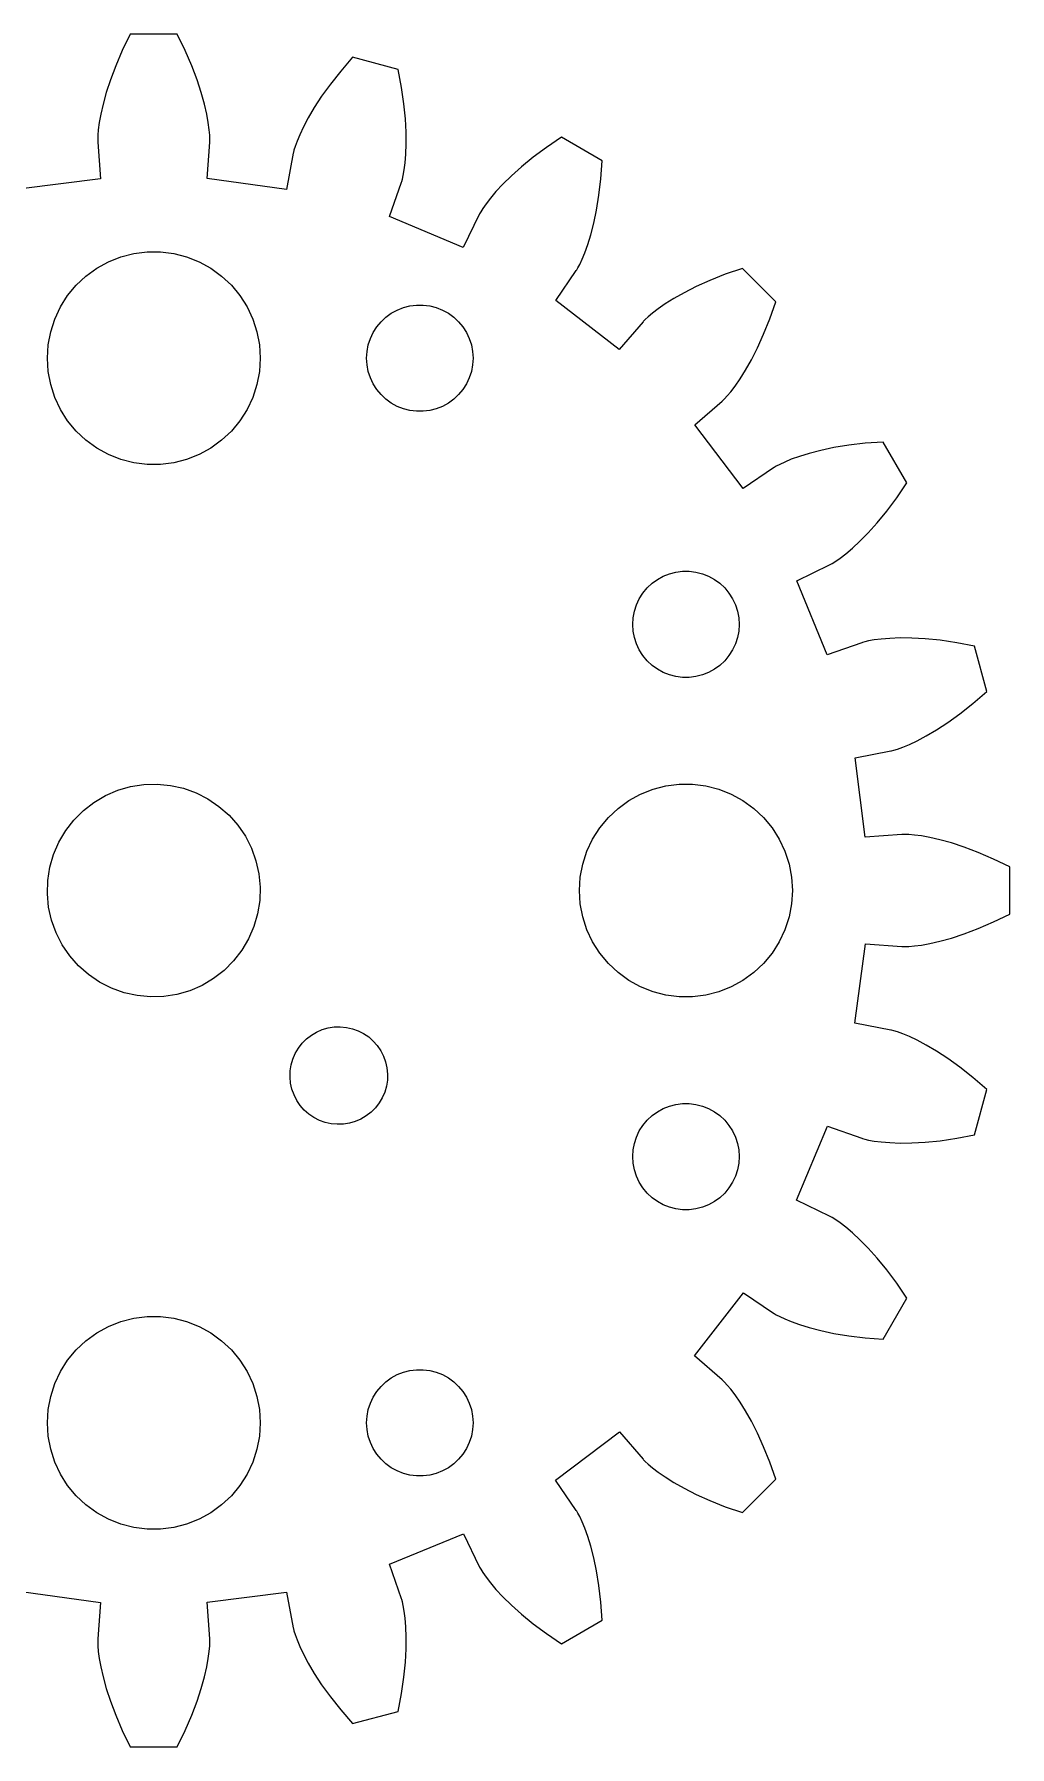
# Model space of a CAD drawing. Header units: metres. Extents: x -24.1 to 24.1, y 85.9 to 134.1.
# Drawn here: x -3.37 to 24.13, y 85.87 to 134.13 of the extents above; entities that cross this region are included whole.
import ezdxf

# ---------------------------------------------------------------- set-up
doc = ezdxf.new("R2010")
doc.units = ezdxf.units.M

msp = doc.modelspace()

# ---------------------------------------------------------------- linework, layer by layer
for p, q in [((-0.66312, 134.128), (-0.88736, 133.668)), ((0.66312, 134.128), (-0.66312, 134.128)), ((0.88736, 133.668), (0.66312, 134.128)), ((-1.07262, 133.239), (-1.22226, 132.843)), ((-0.88736, 133.668), (-1.07262, 133.239)), ((1.07262, 133.239), (0.88736, 133.668)), ((1.22226, 132.843), (1.07262, 133.239)), ((5.60429, 133.478), (5.26854, 133.091)), ((6.88533, 133.134), (5.60429, 133.478)), ((-1.22226, 132.843), (-1.33978, 132.483)), ((1.33978, 132.483), (1.22226, 132.843)), ((4.9785, 132.724), (4.73155, 132.381)), ((5.26854, 133.091), (4.9785, 132.724)), ((6.98279, 132.632), (6.88533, 133.134)), ((-1.33978, 132.483), (-1.42883, 132.161)), ((1.42883, 132.161), (1.33978, 132.483)), ((4.73155, 132.381), (4.52492, 132.064)), ((7.05064, 132.169), (6.98279, 132.632)), ((-1.49315, 131.879), (-1.53658, 131.638)), ((-1.42883, 132.161), (-1.49315, 131.879)), ((1.49315, 131.879), (1.42883, 132.161)), ((1.53658, 131.638), (1.49315, 131.879)), ((4.35561, 131.776), (4.22044, 131.52)), ((4.52492, 132.064), (4.35561, 131.776)), ((7.09277, 131.748), (7.05064, 132.169)), ((7.11319, 131.37), (7.09277, 131.748)), ((-1.57658, 131.284), (-1.58121, 131.173)), ((-1.56306, 131.439), (-1.57658, 131.284)), ((-1.53658, 131.638), (-1.56306, 131.439)), ((1.56306, 131.439), (1.53658, 131.638)), ((1.57658, 131.284), (1.56306, 131.439)), ((1.58121, 131.173), (1.57658, 131.284)), ((4.11612, 131.298), (4.03912, 131.113)), ((4.22044, 131.52), (4.11612, 131.298)), ((7.11589, 131.036), (7.11319, 131.37)), ((-1.58121, 131.173), (-1.58098, 131.106)), ((-1.58098, 131.106), (-1.57999, 131.084)), ((-1.57999, 131.084), (-1.50261, 130.051)), ((1.50354, 130.064), (1.57999, 131.084)), ((1.57999, 131.084), (1.58098, 131.106)), ((1.58098, 131.106), (1.58121, 131.173)), ((3.93558, 130.796), (3.93077, 130.774)), ((3.95264, 130.861), (3.93558, 130.796)), ((3.98589, 130.967), (3.95264, 130.861)), ((4.03912, 131.113), (3.98589, 130.967)), ((7.105, 130.747), (7.11589, 131.036)), ((11.0654, 130.941), (10.6904, 130.661)), ((11.4898, 131.227), (11.0654, 130.941)), ((12.6383, 130.564), (11.4898, 131.227)), ((3.93077, 130.774), (3.73827, 129.757)), ((7.03162, 130.151), (7.05875, 130.304)), ((7.05875, 130.304), (7.08455, 130.503)), ((7.08455, 130.503), (7.105, 130.747)), ((10.3629, 130.394), (10.0813, 130.141)), ((10.6904, 130.661), (10.3629, 130.394)), ((12.6024, 130.053), (12.6383, 130.564)), ((-1.50261, 130.051), (-3.7406, 129.769)), ((3.73827, 129.757), (1.50354, 130.064)), ((6.64522, 128.991), (6.98308, 129.957)), ((6.98308, 129.957), (6.98979, 129.978)), ((6.98979, 129.978), (7.00729, 130.042)), ((7.00729, 130.042), (7.03162, 130.151)), ((9.84322, 129.907), (9.64644, 129.694)), ((10.0813, 130.141), (9.84322, 129.907)), ((12.5482, 129.589), (12.6024, 130.053)), ((9.36607, 129.349), (9.27673, 129.221)), ((9.48831, 129.507), (9.36607, 129.349)), ((9.64644, 129.694), (9.48831, 129.507)), ((12.4799, 129.171), (12.5482, 129.589)), ((8.72438, 128.116), (6.64522, 128.991)), ((9.17366, 129.049), (8.72438, 128.116)), ((9.18393, 129.069), (9.17366, 129.049)), ((9.21712, 129.127), (9.18393, 129.069)), ((9.27673, 129.221), (9.21712, 129.127)), ((12.4018, 128.801), (12.4799, 129.171)), ((12.2326, 128.201), (12.318, 128.478)), ((12.318, 128.478), (12.4018, 128.801)), ((-0.92705, 127.853), (-0.56213, 127.947)), ((-0.56213, 127.947), (-0.18837, 127.994)), ((-0.18837, 127.994), (0.18837, 127.994)), ((0.18837, 127.994), (0.56213, 127.947)), ((0.56213, 127.947), (0.92705, 127.853)), ((12.0734, 127.786), (12.1497, 127.971)), ((12.1497, 127.971), (12.2326, 128.201)), ((-1.91226, 127.312), (-1.60747, 127.533)), ((-1.60747, 127.533), (-1.27733, 127.714)), ((-1.27733, 127.714), (-0.92705, 127.853)), ((0.92705, 127.853), (1.27733, 127.714)), ((1.27733, 127.714), (1.60747, 127.533)), ((1.60747, 127.533), (1.91226, 127.312)), ((11.334, 126.624), (11.9103, 127.469)), ((11.9103, 127.469), (11.9223, 127.488)), ((11.9223, 127.488), (11.9559, 127.546)), ((11.9559, 127.546), (12.0075, 127.644)), ((12.0075, 127.644), (12.0734, 127.786)), ((16.5923, 127.53), (16.1082, 127.363)), ((17.5301, 126.592), (16.5923, 127.53)), ((-2.42705, 126.763), (-2.1869, 127.054)), ((-2.1869, 127.054), (-1.91226, 127.312)), ((1.91226, 127.312), (2.1869, 127.054)), ((2.1869, 127.054), (2.42705, 126.763)), ((15.2881, 127.017), (14.9506, 126.845)), ((15.6737, 127.191), (15.2881, 127.017)), ((16.1082, 127.363), (15.6737, 127.191)), ((-2.78932, 126.104), (-2.62891, 126.445)), ((-2.62891, 126.445), (-2.42705, 126.763)), ((2.42705, 126.763), (2.62891, 126.445)), ((2.62891, 126.445), (2.78932, 126.104)), ((7.03647, 126.427), (7.21892, 126.473)), ((7.21892, 126.473), (7.40581, 126.497)), ((7.40581, 126.497), (7.59418, 126.497)), ((7.59418, 126.497), (7.78107, 126.473)), ((7.78107, 126.473), (7.96352, 126.427)), ((13.116, 125.241), (11.334, 126.624)), ((14.415, 126.527), (14.2139, 126.387)), ((14.66, 126.681), (14.415, 126.527)), ((14.9506, 126.845), (14.66, 126.681)), ((17.3631, 126.108), (17.5301, 126.592)), ((-2.90575, 125.746), (-2.78932, 126.104)), ((2.78932, 126.104), (2.90575, 125.746)), ((6.28647, 125.882), (6.40654, 126.027)), ((6.40654, 126.027), (6.54385, 126.156)), ((6.54385, 126.156), (6.69626, 126.266)), ((6.69626, 126.266), (6.86133, 126.357)), ((6.86133, 126.357), (7.03647, 126.427)), ((7.96352, 126.427), (8.13866, 126.357)), ((8.13866, 126.357), (8.30373, 126.266)), ((8.30373, 126.266), (8.45613, 126.156)), ((8.45613, 126.156), (8.59344, 126.027)), ((8.59344, 126.027), (8.71352, 125.882)), ((13.7914, 126.026), (13.116, 125.241)), ((13.8064, 126.042), (13.7914, 126.026)), ((13.8535, 126.09), (13.8064, 126.042)), ((13.9354, 126.165), (13.8535, 126.09)), ((14.0547, 126.265), (13.9354, 126.165)), ((14.2139, 126.387), (14.0547, 126.265)), ((17.1906, 125.674), (17.3631, 126.108)), ((-2.97633, 125.376), (-2.90575, 125.746)), ((2.90575, 125.746), (2.97633, 125.376)), ((6.04712, 125.373), (6.10533, 125.552)), ((6.10533, 125.552), (6.18553, 125.723)), ((6.18553, 125.723), (6.28647, 125.882)), ((8.71352, 125.882), (8.81445, 125.723)), ((8.81445, 125.723), (8.89465, 125.552)), ((8.89465, 125.552), (8.95287, 125.373)), ((17.0166, 125.288), (17.1906, 125.674)), ((-3, 125), (-2.97633, 125.376)), ((-2.97633, 124.624), (-3, 125)), ((2.97633, 125.376), (3, 125)), ((3, 125), (2.97633, 124.624)), ((6, 125), (6.01183, 125.188)), ((6.01183, 124.812), (6, 125)), ((6.01183, 125.188), (6.04712, 125.373)), ((8.95287, 125.373), (8.98816, 125.188)), ((8.98816, 125.188), (9, 125)), ((9, 125), (8.98816, 124.812)), ((16.8453, 124.951), (17.0166, 125.288)), ((-2.90575, 124.254), (-2.97633, 124.624)), ((2.97633, 124.624), (2.90575, 124.254)), ((6.04712, 124.627), (6.01183, 124.812)), ((6.10533, 124.448), (6.04712, 124.627)), ((8.95287, 124.627), (8.89465, 124.448)), ((8.98816, 124.812), (8.95287, 124.627)), ((16.5267, 124.415), (16.6807, 124.66)), ((16.6807, 124.66), (16.8453, 124.951)), ((-2.78932, 123.896), (-2.90575, 124.254)), ((2.90575, 124.254), (2.78932, 123.896)), ((6.18553, 124.277), (6.10533, 124.448)), ((6.28647, 124.118), (6.18553, 124.277)), ((6.40654, 123.973), (6.28647, 124.118)), ((8.71352, 124.118), (8.59344, 123.973)), ((8.81445, 124.277), (8.71352, 124.118)), ((8.89465, 124.448), (8.81445, 124.277)), ((16.165, 123.935), (16.2652, 124.055)), ((16.2652, 124.055), (16.3869, 124.214)), ((16.3869, 124.214), (16.5267, 124.415)), ((-2.62891, 123.555), (-2.78932, 123.896)), ((-2.42705, 123.237), (-2.62891, 123.555)), ((2.62891, 123.555), (2.42705, 123.237)), ((2.78932, 123.896), (2.62891, 123.555)), ((6.54385, 123.844), (6.40654, 123.973)), ((6.69626, 123.734), (6.54385, 123.844)), ((6.86133, 123.643), (6.69626, 123.734)), ((7.03647, 123.573), (6.86133, 123.643)), ((7.21892, 123.527), (7.03647, 123.573)), ((7.96352, 123.573), (7.78107, 123.527)), ((8.13866, 123.643), (7.96352, 123.573)), ((8.30373, 123.734), (8.13866, 123.643)), ((8.45613, 123.844), (8.30373, 123.734)), ((8.59344, 123.973), (8.45613, 123.844)), ((15.2505, 123.124), (16.0258, 123.791)), ((16.0258, 123.791), (16.0423, 123.806)), ((16.0423, 123.806), (16.0896, 123.853)), ((16.0896, 123.853), (16.165, 123.935)), ((-2.1869, 122.946), (-2.42705, 123.237)), ((2.42705, 123.237), (2.1869, 122.946)), ((7.40581, 123.503), (7.21892, 123.527)), ((7.59418, 123.503), (7.40581, 123.503)), ((7.78107, 123.527), (7.59418, 123.503)), ((16.6137, 121.327), (15.2505, 123.124)), ((-1.91226, 122.688), (-2.1869, 122.946)), ((-1.60747, 122.467), (-1.91226, 122.688)), ((1.91226, 122.688), (1.60747, 122.467)), ((2.1869, 122.946), (1.91226, 122.688)), ((20.0532, 122.602), (19.5889, 122.548)), ((20.564, 122.638), (20.0532, 122.602)), ((21.2271, 121.49), (20.564, 122.638)), ((-1.27733, 122.286), (-1.60747, 122.467)), ((-0.92705, 122.147), (-1.27733, 122.286)), ((-0.56213, 122.053), (-0.92705, 122.147)), ((0.92705, 122.147), (0.56213, 122.053)), ((1.27733, 122.286), (0.92705, 122.147)), ((1.60747, 122.467), (1.27733, 122.286)), ((17.9708, 122.15), (17.7856, 122.073)), ((18.2013, 122.233), (17.9708, 122.15)), ((18.4778, 122.318), (18.2013, 122.233)), ((18.8011, 122.402), (18.4778, 122.318)), ((19.1714, 122.48), (18.8011, 122.402)), ((19.5889, 122.548), (19.1714, 122.48)), ((-0.18837, 122.006), (-0.56213, 122.053)), ((0.18837, 122.006), (-0.18837, 122.006)), ((0.56213, 122.053), (0.18837, 122.006)), ((17.4692, 121.91), (16.6137, 121.327)), ((17.488, 121.922), (17.4692, 121.91)), ((17.5457, 121.956), (17.488, 121.922)), ((17.6444, 122.007), (17.5457, 121.956)), ((17.7856, 122.073), (17.6444, 122.007)), ((20.9406, 121.065), (21.2271, 121.49)), ((20.3936, 120.363), (20.6615, 120.69)), ((20.6615, 120.69), (20.9406, 121.065)), ((20.1408, 120.081), (20.3936, 120.363)), ((19.6944, 119.646), (19.9066, 119.843)), ((19.9066, 119.843), (20.1408, 120.081)), ((19.069, 119.184), (19.1269, 119.217)), ((19.1269, 119.217), (19.2209, 119.277)), ((19.2209, 119.277), (19.3486, 119.366)), ((19.3486, 119.366), (19.5074, 119.488)), ((19.5074, 119.488), (19.6944, 119.646)), ((14.0439, 118.656), (14.1963, 118.766)), ((14.1963, 118.766), (14.3613, 118.857)), ((14.3613, 118.857), (14.5365, 118.927)), ((14.5365, 118.927), (14.7189, 118.973)), ((14.7189, 118.973), (14.9058, 118.997)), ((14.9058, 118.997), (15.0942, 118.997)), ((15.0942, 118.997), (15.2811, 118.973)), ((15.2811, 118.973), (15.4635, 118.927)), ((15.4635, 118.927), (15.6387, 118.857)), ((15.6387, 118.857), (15.8037, 118.766)), ((15.8037, 118.766), (15.9561, 118.656)), ((18.1276, 118.73), (19.0492, 119.174)), ((18.9792, 116.641), (18.1276, 118.73)), ((19.0492, 119.174), (19.069, 119.184)), ((13.6855, 118.223), (13.7865, 118.382)), ((13.7865, 118.382), (13.9065, 118.527)), ((13.9065, 118.527), (14.0439, 118.656)), ((15.9561, 118.656), (16.0934, 118.527)), ((16.0934, 118.527), (16.2135, 118.382)), ((16.2135, 118.382), (16.3145, 118.223)), ((13.5118, 117.688), (13.5471, 117.873)), ((13.5471, 117.873), (13.6053, 118.052)), ((13.6053, 118.052), (13.6855, 118.223)), ((16.3145, 118.223), (16.3947, 118.052)), ((16.3947, 118.052), (16.4529, 117.873)), ((16.4529, 117.873), (16.4882, 117.688)), ((13.5, 117.5), (13.5118, 117.688)), ((13.5118, 117.312), (13.5, 117.5)), ((13.5471, 117.127), (13.5118, 117.312)), ((16.4882, 117.312), (16.4529, 117.127)), ((16.4882, 117.688), (16.5, 117.5)), ((16.5, 117.5), (16.4882, 117.312)), ((13.6053, 116.948), (13.5471, 117.127)), ((13.6855, 116.777), (13.6053, 116.948)), ((16.3947, 116.948), (16.3145, 116.777)), ((16.4529, 117.127), (16.3947, 116.948)), ((19.9566, 116.983), (18.9792, 116.641)), ((19.9778, 116.99), (19.9566, 116.983)), ((20.0423, 117.007), (19.9778, 116.99)), ((20.1509, 117.032), (20.0423, 117.007)), ((20.3044, 117.059), (20.1509, 117.032)), ((20.5031, 117.085), (20.3044, 117.059)), ((20.7471, 117.105), (20.5031, 117.085)), ((21.0363, 117.116), (20.7471, 117.105)), ((21.3703, 117.113), (21.0363, 117.116)), ((21.7482, 117.093), (21.3703, 117.113)), ((22.1691, 117.051), (21.7482, 117.093)), ((22.6317, 116.983), (22.1691, 117.051)), ((23.1344, 116.885), (22.6317, 116.983)), ((23.4776, 115.604), (23.1344, 116.885)), ((13.7865, 116.618), (13.6855, 116.777)), ((13.9065, 116.473), (13.7865, 116.618)), ((14.0439, 116.344), (13.9065, 116.473)), ((14.1963, 116.234), (14.0439, 116.344)), ((15.9561, 116.344), (15.8037, 116.234)), ((16.0934, 116.473), (15.9561, 116.344)), ((16.2135, 116.618), (16.0934, 116.473)), ((16.3145, 116.777), (16.2135, 116.618)), ((14.3613, 116.143), (14.1963, 116.234)), ((14.5365, 116.073), (14.3613, 116.143)), ((14.7189, 116.027), (14.5365, 116.073)), ((14.9058, 116.003), (14.7189, 116.027)), ((15.0942, 116.003), (14.9058, 116.003)), ((15.2811, 116.027), (15.0942, 116.003)), ((15.4635, 116.073), (15.2811, 116.027)), ((15.6387, 116.143), (15.4635, 116.073)), ((15.8037, 116.234), (15.6387, 116.143)), ((23.091, 115.269), (23.4776, 115.604)), ((22.3809, 114.732), (22.7243, 114.979)), ((22.7243, 114.979), (23.091, 115.269)), ((21.7759, 114.356), (22.0638, 114.525)), ((22.0638, 114.525), (22.3809, 114.732)), ((19.7694, 113.741), (20.7745, 113.931)), ((20.7745, 113.931), (20.7962, 113.936)), ((20.7962, 113.936), (20.8608, 113.953)), ((20.8608, 113.953), (20.967, 113.986)), ((20.967, 113.986), (21.1135, 114.039)), ((21.1135, 114.039), (21.2985, 114.116)), ((21.2985, 114.116), (21.52, 114.22)), ((21.52, 114.22), (21.7759, 114.356)), ((20.0514, 111.503), (19.7694, 113.741)), ((-1.0162, 112.823), (-0.65442, 112.928)), ((-0.65442, 112.928), (-0.28232, 112.987)), ((-0.28232, 112.987), (0.09422, 112.999)), ((0.09422, 112.999), (0.4693, 112.963)), ((0.4693, 112.963), (0.83696, 112.881)), ((14.0729, 112.853), (14.4379, 112.947)), ((14.4379, 112.947), (14.8116, 112.994)), ((14.8116, 112.994), (15.1884, 112.994)), ((15.1884, 112.994), (15.5621, 112.947)), ((15.5621, 112.947), (15.927, 112.853)), ((-1.98393, 112.25), (-1.68625, 112.481)), ((-1.68625, 112.481), (-1.36197, 112.673)), ((-1.36197, 112.673), (-1.0162, 112.823)), ((0.83696, 112.881), (1.19144, 112.753)), ((1.19144, 112.753), (1.52711, 112.582)), ((1.52711, 112.582), (1.83871, 112.37)), ((13.0877, 112.312), (13.3925, 112.533)), ((13.3925, 112.533), (13.7227, 112.714)), ((13.7227, 112.714), (14.0729, 112.853)), ((15.927, 112.853), (16.2773, 112.714)), ((16.2773, 112.714), (16.6075, 112.533)), ((16.6075, 112.533), (16.9123, 112.312)), ((-2.48123, 111.686), (-2.25032, 111.984)), ((-2.25032, 111.984), (-1.98393, 112.25)), ((1.83871, 112.37), (2.12131, 112.121)), ((2.12131, 112.121), (2.37045, 111.839)), ((12.5729, 111.763), (12.8131, 112.054)), ((12.8131, 112.054), (13.0877, 112.312)), ((16.9123, 112.312), (17.1869, 112.054)), ((17.1869, 112.054), (17.427, 111.763)), ((-2.673, 111.362), (-2.48123, 111.686)), ((2.37045, 111.839), (2.58221, 111.527)), ((2.58221, 111.527), (2.75325, 111.191)), ((12.3711, 111.445), (12.5729, 111.763)), ((17.427, 111.763), (17.6289, 111.445)), ((21.084, 111.58), (20.0514, 111.503)), ((21.1062, 111.581), (21.084, 111.58)), ((21.173, 111.581), (21.1062, 111.581)), ((21.2842, 111.577), (21.173, 111.581)), ((21.4395, 111.563), (21.2842, 111.577)), ((21.6381, 111.537), (21.4395, 111.563)), ((21.8791, 111.493), (21.6381, 111.537)), ((22.1613, 111.429), (21.8791, 111.493)), ((-2.92773, 110.654), (-2.82263, 111.016)), ((-2.82263, 111.016), (-2.673, 111.362)), ((2.75325, 111.191), (2.88087, 110.837)), ((12.0942, 110.746), (12.2107, 111.104)), ((12.2107, 111.104), (12.3711, 111.445)), ((17.6289, 111.445), (17.7893, 111.104)), ((17.7893, 111.104), (17.9057, 110.746)), ((22.4831, 111.34), (22.1613, 111.429)), ((22.8429, 111.222), (22.4831, 111.34)), ((23.2385, 111.073), (22.8429, 111.222)), ((23.6678, 110.887), (23.2385, 111.073)), ((-2.98668, 110.282), (-2.92773, 110.654)), ((2.88087, 110.837), (2.96306, 110.469)), ((12.0237, 110.376), (12.0942, 110.746)), ((17.9057, 110.746), (17.9763, 110.376)), ((24.1281, 110.663), (23.6678, 110.887)), ((24.1281, 109.337), (24.1281, 110.663)), ((-2.9985, 109.906), (-2.98668, 110.282)), ((2.96306, 110.469), (2.9985, 110.094)), ((2.9985, 110.094), (2.98668, 109.718)), ((12, 110), (12.0237, 110.376)), ((17.9763, 110.376), (18, 110)), ((-2.96306, 109.531), (-2.9985, 109.906)), ((2.98668, 109.718), (2.92773, 109.346)), ((12.0237, 109.624), (12, 110)), ((12.0942, 109.254), (12.0237, 109.624)), ((17.9763, 109.624), (17.9057, 109.254)), ((18, 110), (17.9763, 109.624)), ((-2.88087, 109.163), (-2.96306, 109.531)), ((-2.75325, 108.809), (-2.88087, 109.163)), ((2.92773, 109.346), (2.82263, 108.984)), ((12.2107, 108.896), (12.0942, 109.254)), ((17.9057, 109.254), (17.7893, 108.896)), ((23.2385, 108.927), (23.6678, 109.113)), ((23.6678, 109.113), (24.1281, 109.337)), ((-2.58221, 108.473), (-2.75325, 108.809)), ((2.673, 108.638), (2.48123, 108.314)), ((2.82263, 108.984), (2.673, 108.638)), ((12.3711, 108.555), (12.2107, 108.896)), ((17.7893, 108.896), (17.6289, 108.555)), ((22.1613, 108.571), (22.4831, 108.66)), ((22.4831, 108.66), (22.8429, 108.778)), ((22.8429, 108.778), (23.2385, 108.927)), ((-2.37045, 108.161), (-2.58221, 108.473)), ((-2.12131, 107.879), (-2.37045, 108.161)), ((2.48123, 108.314), (2.25032, 108.016)), ((12.5729, 108.237), (12.3711, 108.555)), ((12.8131, 107.946), (12.5729, 108.237)), ((17.427, 108.237), (17.1869, 107.946)), ((17.6289, 108.555), (17.427, 108.237)), ((19.757, 106.262), (20.0639, 108.496)), ((20.0639, 108.496), (21.084, 108.42)), ((21.084, 108.42), (21.1062, 108.419)), ((21.1062, 108.419), (21.173, 108.419)), ((21.173, 108.419), (21.2842, 108.423)), ((21.2842, 108.423), (21.4395, 108.437)), ((21.4395, 108.437), (21.6381, 108.463)), ((21.6381, 108.463), (21.8791, 108.507)), ((21.8791, 108.507), (22.1613, 108.571)), ((-1.83871, 107.63), (-2.12131, 107.879)), ((-1.52711, 107.418), (-1.83871, 107.63)), ((1.98393, 107.75), (1.68625, 107.519)), ((2.25032, 108.016), (1.98393, 107.75)), ((13.0877, 107.688), (12.8131, 107.946)), ((13.3925, 107.467), (13.0877, 107.688)), ((16.9123, 107.688), (16.6075, 107.467)), ((17.1869, 107.946), (16.9123, 107.688)), ((-1.19144, 107.247), (-1.52711, 107.418)), ((-0.83696, 107.119), (-1.19144, 107.247)), ((1.0162, 107.177), (0.65442, 107.072)), ((1.36197, 107.327), (1.0162, 107.177)), ((1.68625, 107.519), (1.36197, 107.327)), ((13.7227, 107.286), (13.3925, 107.467)), ((14.0729, 107.147), (13.7227, 107.286)), ((14.4379, 107.053), (14.0729, 107.147)), ((15.927, 107.147), (15.5621, 107.053)), ((16.2773, 107.286), (15.927, 107.147)), ((16.6075, 107.467), (16.2773, 107.286)), ((-0.4693, 107.037), (-0.83696, 107.119)), ((-0.09422, 107.001), (-0.4693, 107.037)), ((0.28232, 107.013), (-0.09422, 107.001)), ((0.65442, 107.072), (0.28232, 107.013)), ((14.8116, 107.006), (14.4379, 107.053)), ((15.1884, 107.006), (14.8116, 107.006)), ((15.5621, 107.053), (15.1884, 107.006)), ((20.7745, 106.069), (19.757, 106.262)), ((4.07767, 105.558), (4.1835, 105.694)), ((4.1835, 105.694), (4.3056, 105.816)), ((4.3056, 105.816), (4.44205, 105.922)), ((4.44205, 105.922), (4.59067, 106.01)), ((4.59067, 106.01), (4.74915, 106.079)), ((4.74915, 106.079), (4.91496, 106.127)), ((4.91496, 106.127), (5.08551, 106.154)), ((5.08551, 106.154), (5.2581, 106.159)), ((5.2581, 106.159), (5.43001, 106.143)), ((5.43001, 106.143), (5.59851, 106.105)), ((5.59851, 106.105), (5.76099, 106.047)), ((5.76099, 106.047), (5.91484, 105.969)), ((5.91484, 105.969), (6.05765, 105.872)), ((6.05765, 105.872), (6.18718, 105.757)), ((6.18718, 105.757), (6.30136, 105.628)), ((20.7962, 106.064), (20.7745, 106.069)), ((20.8608, 106.047), (20.7962, 106.064)), ((20.967, 106.014), (20.8608, 106.047)), ((21.1135, 105.961), (20.967, 106.014)), ((21.2985, 105.884), (21.1135, 105.961)), ((21.52, 105.78), (21.2985, 105.884)), ((21.7759, 105.644), (21.52, 105.78)), ((3.87302, 105.085), (3.92119, 105.251)), ((3.92119, 105.251), (3.98978, 105.409)), ((3.98978, 105.409), (4.07767, 105.558)), ((6.30136, 105.628), (6.39842, 105.485)), ((6.39842, 105.485), (6.47682, 105.331)), ((6.47682, 105.331), (6.53531, 105.169)), ((22.0638, 105.475), (21.7759, 105.644)), ((22.3809, 105.268), (22.0638, 105.475)), ((22.7243, 105.021), (22.3809, 105.268)), ((3.84059, 104.742), (3.84601, 104.914)), ((3.85683, 104.57), (3.84059, 104.742)), ((3.84601, 104.914), (3.87302, 105.085)), ((6.53531, 105.169), (6.57298, 105)), ((6.57298, 105), (6.58923, 104.828)), ((6.58923, 104.828), (6.5838, 104.656)), ((23.091, 104.731), (22.7243, 105.021)), ((23.4776, 104.396), (23.091, 104.731)), ((3.8945, 104.401), (3.85683, 104.57)), ((3.95299, 104.239), (3.8945, 104.401)), ((4.03139, 104.085), (3.95299, 104.239)), ((6.50862, 104.319), (6.44003, 104.161)), ((6.55679, 104.485), (6.50862, 104.319)), ((6.5838, 104.656), (6.55679, 104.485)), ((23.1344, 103.115), (23.4776, 104.396)), ((4.12845, 103.942), (4.03139, 104.085)), ((4.24263, 103.813), (4.12845, 103.942)), ((4.37216, 103.699), (4.24263, 103.813)), ((6.12421, 103.754), (5.98776, 103.648)), ((6.24631, 103.876), (6.12421, 103.754)), ((6.35214, 104.012), (6.24631, 103.876)), ((6.44003, 104.161), (6.35214, 104.012)), ((14.0439, 103.656), (14.1963, 103.766)), ((14.1963, 103.766), (14.3613, 103.857)), ((14.3613, 103.857), (14.5365, 103.927)), ((14.5365, 103.927), (14.7189, 103.973)), ((14.7189, 103.973), (14.9058, 103.997)), ((14.9058, 103.997), (15.0942, 103.997)), ((15.0942, 103.997), (15.2811, 103.973)), ((15.2811, 103.973), (15.4635, 103.927)), ((15.4635, 103.927), (15.6387, 103.857)), ((15.6387, 103.857), (15.8037, 103.766)), ((15.8037, 103.766), (15.9561, 103.656)), ((4.51497, 103.602), (4.37216, 103.699)), ((4.66882, 103.523), (4.51497, 103.602)), ((4.8313, 103.465), (4.66882, 103.523)), ((4.9998, 103.427), (4.8313, 103.465)), ((5.17172, 103.411), (4.9998, 103.427)), ((5.3443, 103.416), (5.17172, 103.411)), ((5.51485, 103.443), (5.3443, 103.416)), ((5.68066, 103.491), (5.51485, 103.443)), ((5.83914, 103.56), (5.68066, 103.491)), ((5.98776, 103.648), (5.83914, 103.56)), ((13.6855, 103.223), (13.7865, 103.382)), ((13.7865, 103.382), (13.9065, 103.527)), ((13.9065, 103.527), (14.0439, 103.656)), ((15.9561, 103.656), (16.0934, 103.527)), ((16.0934, 103.527), (16.2135, 103.382)), ((16.2135, 103.382), (16.3145, 103.223)), ((18.1163, 101.276), (18.9911, 103.355)), ((18.9911, 103.355), (19.9566, 103.017)), ((13.5118, 102.688), (13.5471, 102.873)), ((13.5471, 102.873), (13.6053, 103.052)), ((13.6053, 103.052), (13.6855, 103.223)), ((16.3145, 103.223), (16.3947, 103.052)), ((16.3947, 103.052), (16.4529, 102.873)), ((16.4529, 102.873), (16.4882, 102.688)), ((19.9566, 103.017), (19.9778, 103.01)), ((19.9778, 103.01), (20.0423, 102.993)), ((20.0423, 102.993), (20.1509, 102.968)), ((20.1509, 102.968), (20.3044, 102.941)), ((20.3044, 102.941), (20.5031, 102.915)), ((20.5031, 102.915), (20.7471, 102.895)), ((20.7471, 102.895), (21.0363, 102.884)), ((21.0363, 102.884), (21.3703, 102.887)), ((21.3703, 102.887), (21.7482, 102.907)), ((21.7482, 102.907), (22.1691, 102.949)), ((22.1691, 102.949), (22.6317, 103.017)), ((22.6317, 103.017), (23.1344, 103.115)), ((13.5, 102.5), (13.5118, 102.688)), ((13.5118, 102.312), (13.5, 102.5)), ((13.5471, 102.127), (13.5118, 102.312)), ((16.4882, 102.312), (16.4529, 102.127)), ((16.4882, 102.688), (16.5, 102.5)), ((16.5, 102.5), (16.4882, 102.312)), ((13.6053, 101.948), (13.5471, 102.127)), ((13.6855, 101.777), (13.6053, 101.948)), ((16.3947, 101.948), (16.3145, 101.777)), ((16.4529, 102.127), (16.3947, 101.948)), ((13.7865, 101.618), (13.6855, 101.777)), ((13.9065, 101.473), (13.7865, 101.618)), ((14.0439, 101.344), (13.9065, 101.473)), ((14.1963, 101.234), (14.0439, 101.344)), ((15.9561, 101.344), (15.8037, 101.234)), ((16.0934, 101.473), (15.9561, 101.344)), ((16.2135, 101.618), (16.0934, 101.473)), ((16.3145, 101.777), (16.2135, 101.618)), ((14.3613, 101.143), (14.1963, 101.234)), ((14.5365, 101.073), (14.3613, 101.143)), ((14.7189, 101.027), (14.5365, 101.073)), ((14.9058, 101.003), (14.7189, 101.027)), ((15.0942, 101.003), (14.9058, 101.003)), ((15.2811, 101.027), (15.0942, 101.003)), ((15.4635, 101.073), (15.2811, 101.027)), ((15.6387, 101.143), (15.4635, 101.073)), ((15.8037, 101.234), (15.6387, 101.143)), ((19.0492, 100.826), (18.1163, 101.276)), ((19.069, 100.816), (19.0492, 100.826)), ((19.1269, 100.783), (19.069, 100.816)), ((19.2209, 100.723), (19.1269, 100.783)), ((19.3486, 100.634), (19.2209, 100.723)), ((19.5074, 100.512), (19.3486, 100.634)), ((19.6944, 100.354), (19.5074, 100.512)), ((19.9066, 100.157), (19.6944, 100.354)), ((20.1408, 99.9187), (19.9066, 100.157)), ((20.3936, 99.6371), (20.1408, 99.9187)), ((20.6615, 99.3096), (20.3936, 99.6371)), ((20.9406, 98.9346), (20.6615, 99.3096)), ((21.2271, 98.5102), (20.9406, 98.9346)), ((15.241, 96.884), (16.6241, 98.666)), ((16.6241, 98.666), (17.4692, 98.0897)), ((20.564, 97.3617), (21.2271, 98.5102)), ((-0.56213, 97.9469), (-0.18837, 97.9941)), ((-0.18837, 97.9941), (0.18837, 97.9941)), ((0.18837, 97.9941), (0.56213, 97.9469)), ((17.4692, 98.0897), (17.488, 98.0777)), ((17.488, 98.0777), (17.5457, 98.0441)), ((17.5457, 98.0441), (17.6444, 97.9925)), ((17.6444, 97.9925), (17.7856, 97.9266)), ((-1.91226, 97.3116), (-1.60747, 97.533)), ((-1.60747, 97.533), (-1.27733, 97.7145)), ((-1.27733, 97.7145), (-0.92705, 97.8532)), ((-0.92705, 97.8532), (-0.56213, 97.9469)), ((0.56213, 97.9469), (0.92705, 97.8532)), ((0.92705, 97.8532), (1.27733, 97.7145)), ((1.27733, 97.7145), (1.60747, 97.533)), ((1.60747, 97.533), (1.91226, 97.3116)), ((17.7856, 97.9266), (17.9708, 97.8503)), ((17.9708, 97.8503), (18.2013, 97.7674)), ((18.2013, 97.7674), (18.4778, 97.682)), ((18.4778, 97.682), (18.8011, 97.5982)), ((18.8011, 97.5982), (19.1714, 97.5201)), ((19.1714, 97.5201), (19.5889, 97.4518)), ((-2.42705, 96.7634), (-2.1869, 97.0536)), ((-2.1869, 97.0536), (-1.91226, 97.3116)), ((1.91226, 97.3116), (2.1869, 97.0536)), ((2.1869, 97.0536), (2.42705, 96.7634)), ((19.5889, 97.4518), (20.0532, 97.3976)), ((20.0532, 97.3976), (20.564, 97.3617)), ((-2.62891, 96.4453), (-2.42705, 96.7634)), ((2.42705, 96.7634), (2.62891, 96.4453)), ((16.0258, 96.2086), (15.241, 96.884)), ((-2.90575, 95.7461), (-2.78932, 96.1044)), ((-2.78932, 96.1044), (-2.62891, 96.4453)), ((2.62891, 96.4453), (2.78932, 96.1044)), ((2.78932, 96.1044), (2.90575, 95.7461)), ((6.40654, 96.0268), (6.54385, 96.1558)), ((6.54385, 96.1558), (6.69626, 96.2665)), ((6.69626, 96.2665), (6.86133, 96.3573)), ((6.86133, 96.3573), (7.03647, 96.4266)), ((7.03647, 96.4266), (7.21892, 96.4734)), ((7.21892, 96.4734), (7.40581, 96.4971)), ((7.40581, 96.4971), (7.59418, 96.4971)), ((7.59418, 96.4971), (7.78107, 96.4734)), ((7.78107, 96.4734), (7.96352, 96.4266)), ((7.96352, 96.4266), (8.13866, 96.3573)), ((8.13866, 96.3573), (8.30373, 96.2665)), ((8.30373, 96.2665), (8.45613, 96.1558)), ((8.45613, 96.1558), (8.59344, 96.0268)), ((16.0423, 96.1936), (16.0258, 96.2086)), ((16.0896, 96.1465), (16.0423, 96.1936)), ((16.165, 96.0646), (16.0896, 96.1465)), ((16.2652, 95.9453), (16.165, 96.0646)), ((-2.97633, 95.376), (-2.90575, 95.7461)), ((2.90575, 95.7461), (2.97633, 95.376)), ((6.04712, 95.373), (6.10533, 95.5522)), ((6.10533, 95.5522), (6.18553, 95.7226)), ((6.18553, 95.7226), (6.28647, 95.8817)), ((6.28647, 95.8817), (6.40654, 96.0268)), ((8.59344, 96.0268), (8.71352, 95.8817)), ((8.71352, 95.8817), (8.81445, 95.7226)), ((8.81445, 95.7226), (8.89465, 95.5522)), ((8.89465, 95.5522), (8.95287, 95.373)), ((16.3869, 95.7861), (16.2652, 95.9453)), ((16.5267, 95.585), (16.3869, 95.7861)), ((16.6807, 95.34), (16.5267, 95.585)), ((-3, 95), (-2.97633, 95.376)), ((2.97633, 95.376), (3, 95)), ((6, 95), (6.01183, 95.188)), ((6.01183, 95.188), (6.04712, 95.373)), ((8.95287, 95.373), (8.98816, 95.188)), ((8.98816, 95.188), (9, 95)), ((16.8453, 95.0494), (16.6807, 95.34)), ((-2.97633, 94.624), (-3, 95)), ((-2.90575, 94.2539), (-2.97633, 94.624)), ((2.97633, 94.624), (2.90575, 94.2539)), ((3, 95), (2.97633, 94.624)), ((6.01183, 94.812), (6, 95)), ((6.04712, 94.627), (6.01183, 94.812)), ((6.10533, 94.4478), (6.04712, 94.627)), ((8.95287, 94.627), (8.89465, 94.4478)), ((8.98816, 94.812), (8.95287, 94.627)), ((9, 95), (8.98816, 94.812)), ((11.327, 93.3863), (13.1241, 94.7495)), ((13.1241, 94.7495), (13.7914, 93.9742)), ((17.0166, 94.7119), (16.8453, 95.0494)), ((17.1906, 94.3263), (17.0166, 94.7119)), ((-2.78932, 93.8956), (-2.90575, 94.2539)), ((2.90575, 94.2539), (2.78932, 93.8956)), ((6.18553, 94.2774), (6.10533, 94.4478)), ((6.28647, 94.1183), (6.18553, 94.2774)), ((6.40654, 93.9732), (6.28647, 94.1183)), ((8.71352, 94.1183), (8.59344, 93.9732)), ((8.81445, 94.2774), (8.71352, 94.1183)), ((8.89465, 94.4478), (8.81445, 94.2774)), ((17.3631, 93.8918), (17.1906, 94.3263)), ((-2.62891, 93.5547), (-2.78932, 93.8956)), ((2.78932, 93.8956), (2.62891, 93.5547)), ((6.54385, 93.8442), (6.40654, 93.9732)), ((6.69626, 93.7335), (6.54385, 93.8442)), ((6.86133, 93.6428), (6.69626, 93.7335)), ((7.03647, 93.5734), (6.86133, 93.6428)), ((8.13866, 93.6428), (7.96352, 93.5734)), ((8.30373, 93.7335), (8.13866, 93.6428)), ((8.45613, 93.8442), (8.30373, 93.7335)), ((8.59344, 93.9732), (8.45613, 93.8442)), ((13.7914, 93.9742), (13.8064, 93.9577)), ((13.8064, 93.9577), (13.8535, 93.9104)), ((13.8535, 93.9104), (13.9354, 93.835)), ((13.9354, 93.835), (14.0547, 93.7348)), ((14.0547, 93.7348), (14.2139, 93.6131)), ((17.5301, 93.4077), (17.3631, 93.8918)), ((-2.42705, 93.2366), (-2.62891, 93.5547)), ((-2.1869, 92.9464), (-2.42705, 93.2366)), ((2.42705, 93.2366), (2.1869, 92.9464)), ((2.62891, 93.5547), (2.42705, 93.2366)), ((7.21892, 93.5266), (7.03647, 93.5734)), ((7.40581, 93.503), (7.21892, 93.5266)), ((7.59418, 93.503), (7.40581, 93.503)), ((7.78107, 93.5266), (7.59418, 93.503)), ((7.96352, 93.5734), (7.78107, 93.5266)), ((11.9103, 92.5308), (11.327, 93.3863)), ((14.2139, 93.6131), (14.415, 93.4733)), ((14.415, 93.4733), (14.66, 93.3193)), ((14.66, 93.3193), (14.9506, 93.1547)), ((14.9506, 93.1547), (15.2881, 92.9834)), ((16.5923, 92.4699), (17.5301, 93.4077)), ((-1.91226, 92.6885), (-2.1869, 92.9464)), ((-1.60747, 92.467), (-1.91226, 92.6885)), ((1.91226, 92.6885), (1.60747, 92.467)), ((2.1869, 92.9464), (1.91226, 92.6885)), ((15.2881, 92.9834), (15.6737, 92.8094)), ((15.6737, 92.8094), (16.1082, 92.6369)), ((-1.27733, 92.2855), (-1.60747, 92.467)), ((-0.92705, 92.1468), (-1.27733, 92.2855)), ((1.27733, 92.2855), (0.92705, 92.1468)), ((1.60747, 92.467), (1.27733, 92.2855)), ((11.9223, 92.512), (11.9103, 92.5308)), ((11.9559, 92.4543), (11.9223, 92.512)), ((12.0075, 92.3556), (11.9559, 92.4543)), ((12.0734, 92.2144), (12.0075, 92.3556)), ((12.1497, 92.0292), (12.0734, 92.2144)), ((16.1082, 92.6369), (16.5923, 92.4699)), ((-0.56213, 92.0531), (-0.92705, 92.1468)), ((-0.18837, 92.0059), (-0.56213, 92.0531)), ((0.18837, 92.0059), (-0.18837, 92.0059)), ((0.56213, 92.0531), (0.18837, 92.0059)), ((0.92705, 92.1468), (0.56213, 92.0531)), ((6.64108, 91.0208), (8.72983, 91.8724)), ((8.72983, 91.8724), (9.17366, 90.9508)), ((12.2326, 91.7987), (12.1497, 92.0292)), ((12.318, 91.5222), (12.2326, 91.7987)), ((12.4018, 91.1989), (12.318, 91.5222)), ((6.98308, 90.0434), (6.64108, 91.0208)), ((9.17366, 90.9508), (9.18393, 90.931)), ((9.18393, 90.931), (9.21712, 90.8731)), ((9.21712, 90.8731), (9.27673, 90.7791)), ((9.27673, 90.7791), (9.36607, 90.6514)), ((12.4799, 90.8286), (12.4018, 91.1989)), ((12.5482, 90.4111), (12.4799, 90.8286)), ((-3.73827, 90.243), (-1.50354, 89.9361)), ((9.36607, 90.6514), (9.48831, 90.4926)), ((9.48831, 90.4926), (9.64644, 90.3056)), ((9.64644, 90.3056), (9.84322, 90.0934)), ((12.6024, 89.9468), (12.5482, 90.4111)), ((-1.50354, 89.9361), (-1.57999, 88.916)), ((1.50261, 89.9486), (3.7406, 90.2306)), ((1.57999, 88.916), (1.50261, 89.9486)), ((3.7406, 90.2306), (3.93077, 89.2255)), ((6.98979, 90.0222), (6.98308, 90.0434)), ((7.00729, 89.9577), (6.98979, 90.0222)), ((7.03162, 89.8491), (7.00729, 89.9577)), ((7.05875, 89.6956), (7.03162, 89.8491)), ((9.84322, 90.0934), (10.0813, 89.8592)), ((10.0813, 89.8592), (10.3629, 89.6064)), ((12.6383, 89.436), (12.6024, 89.9468)), ((7.08455, 89.4969), (7.05875, 89.6956)), ((7.105, 89.2529), (7.08455, 89.4969)), ((10.3629, 89.6064), (10.6904, 89.3385)), ((10.6904, 89.3385), (11.0654, 89.0594)), ((11.4898, 88.7729), (12.6383, 89.436)), ((-1.58098, 88.8938), (-1.58121, 88.827)), ((-1.58121, 88.827), (-1.57658, 88.7158)), ((-1.57999, 88.916), (-1.58098, 88.8938)), ((1.57658, 88.7158), (1.58121, 88.827)), ((1.58098, 88.8938), (1.57999, 88.916)), ((1.58121, 88.827), (1.58098, 88.8938)), ((3.93077, 89.2255), (3.93558, 89.2038)), ((3.93558, 89.2038), (3.95264, 89.1392)), ((3.95264, 89.1392), (3.98589, 89.033)), ((3.98589, 89.033), (4.03912, 88.8865)), ((4.03912, 88.8865), (4.11612, 88.7015)), ((7.11589, 88.9637), (7.105, 89.2529)), ((7.11319, 88.6297), (7.11589, 88.9637)), ((11.0654, 89.0594), (11.4898, 88.7729)), ((-1.57658, 88.7158), (-1.56306, 88.5605)), ((-1.56306, 88.5605), (-1.53658, 88.3619)), ((-1.53658, 88.3619), (-1.49315, 88.1209)), ((1.49315, 88.1209), (1.53658, 88.3619)), ((1.53658, 88.3619), (1.56306, 88.5605)), ((1.56306, 88.5605), (1.57658, 88.7158)), ((4.11612, 88.7015), (4.22044, 88.48)), ((4.22044, 88.48), (4.35561, 88.2241)), ((7.09277, 88.2518), (7.11319, 88.6297)), ((-1.49315, 88.1209), (-1.42883, 87.8387)), ((-1.42883, 87.8387), (-1.33978, 87.5169)), ((1.33978, 87.5169), (1.42883, 87.8387)), ((1.42883, 87.8387), (1.49315, 88.1209)), ((4.35561, 88.2241), (4.52492, 87.9362)), ((4.52492, 87.9362), (4.73155, 87.6191)), ((6.98279, 87.3683), (7.05064, 87.8309)), ((7.05064, 87.8309), (7.09277, 88.2518)), ((-1.33978, 87.5169), (-1.22226, 87.1571)), ((1.22226, 87.1571), (1.33978, 87.5169)), ((4.73155, 87.6191), (4.9785, 87.2757)), ((6.88533, 86.8656), (6.98279, 87.3683)), ((-1.22226, 87.1571), (-1.07262, 86.7615)), ((1.07262, 86.7615), (1.22226, 87.1571)), ((4.9785, 87.2757), (5.26854, 86.909)), ((5.26854, 86.909), (5.60429, 86.5224)), ((5.60429, 86.5224), (6.88533, 86.8656)), ((-1.07262, 86.7615), (-0.88736, 86.3322)), ((0.88736, 86.3322), (1.07262, 86.7615)), ((-0.88736, 86.3322), (-0.66312, 85.8719)), ((0.66312, 85.8719), (0.88736, 86.3322)), ((-0.66312, 85.8719), (0.66312, 85.8719))]:
    msp.add_line(p, q)

doc.saveas('drawing.dxf')
